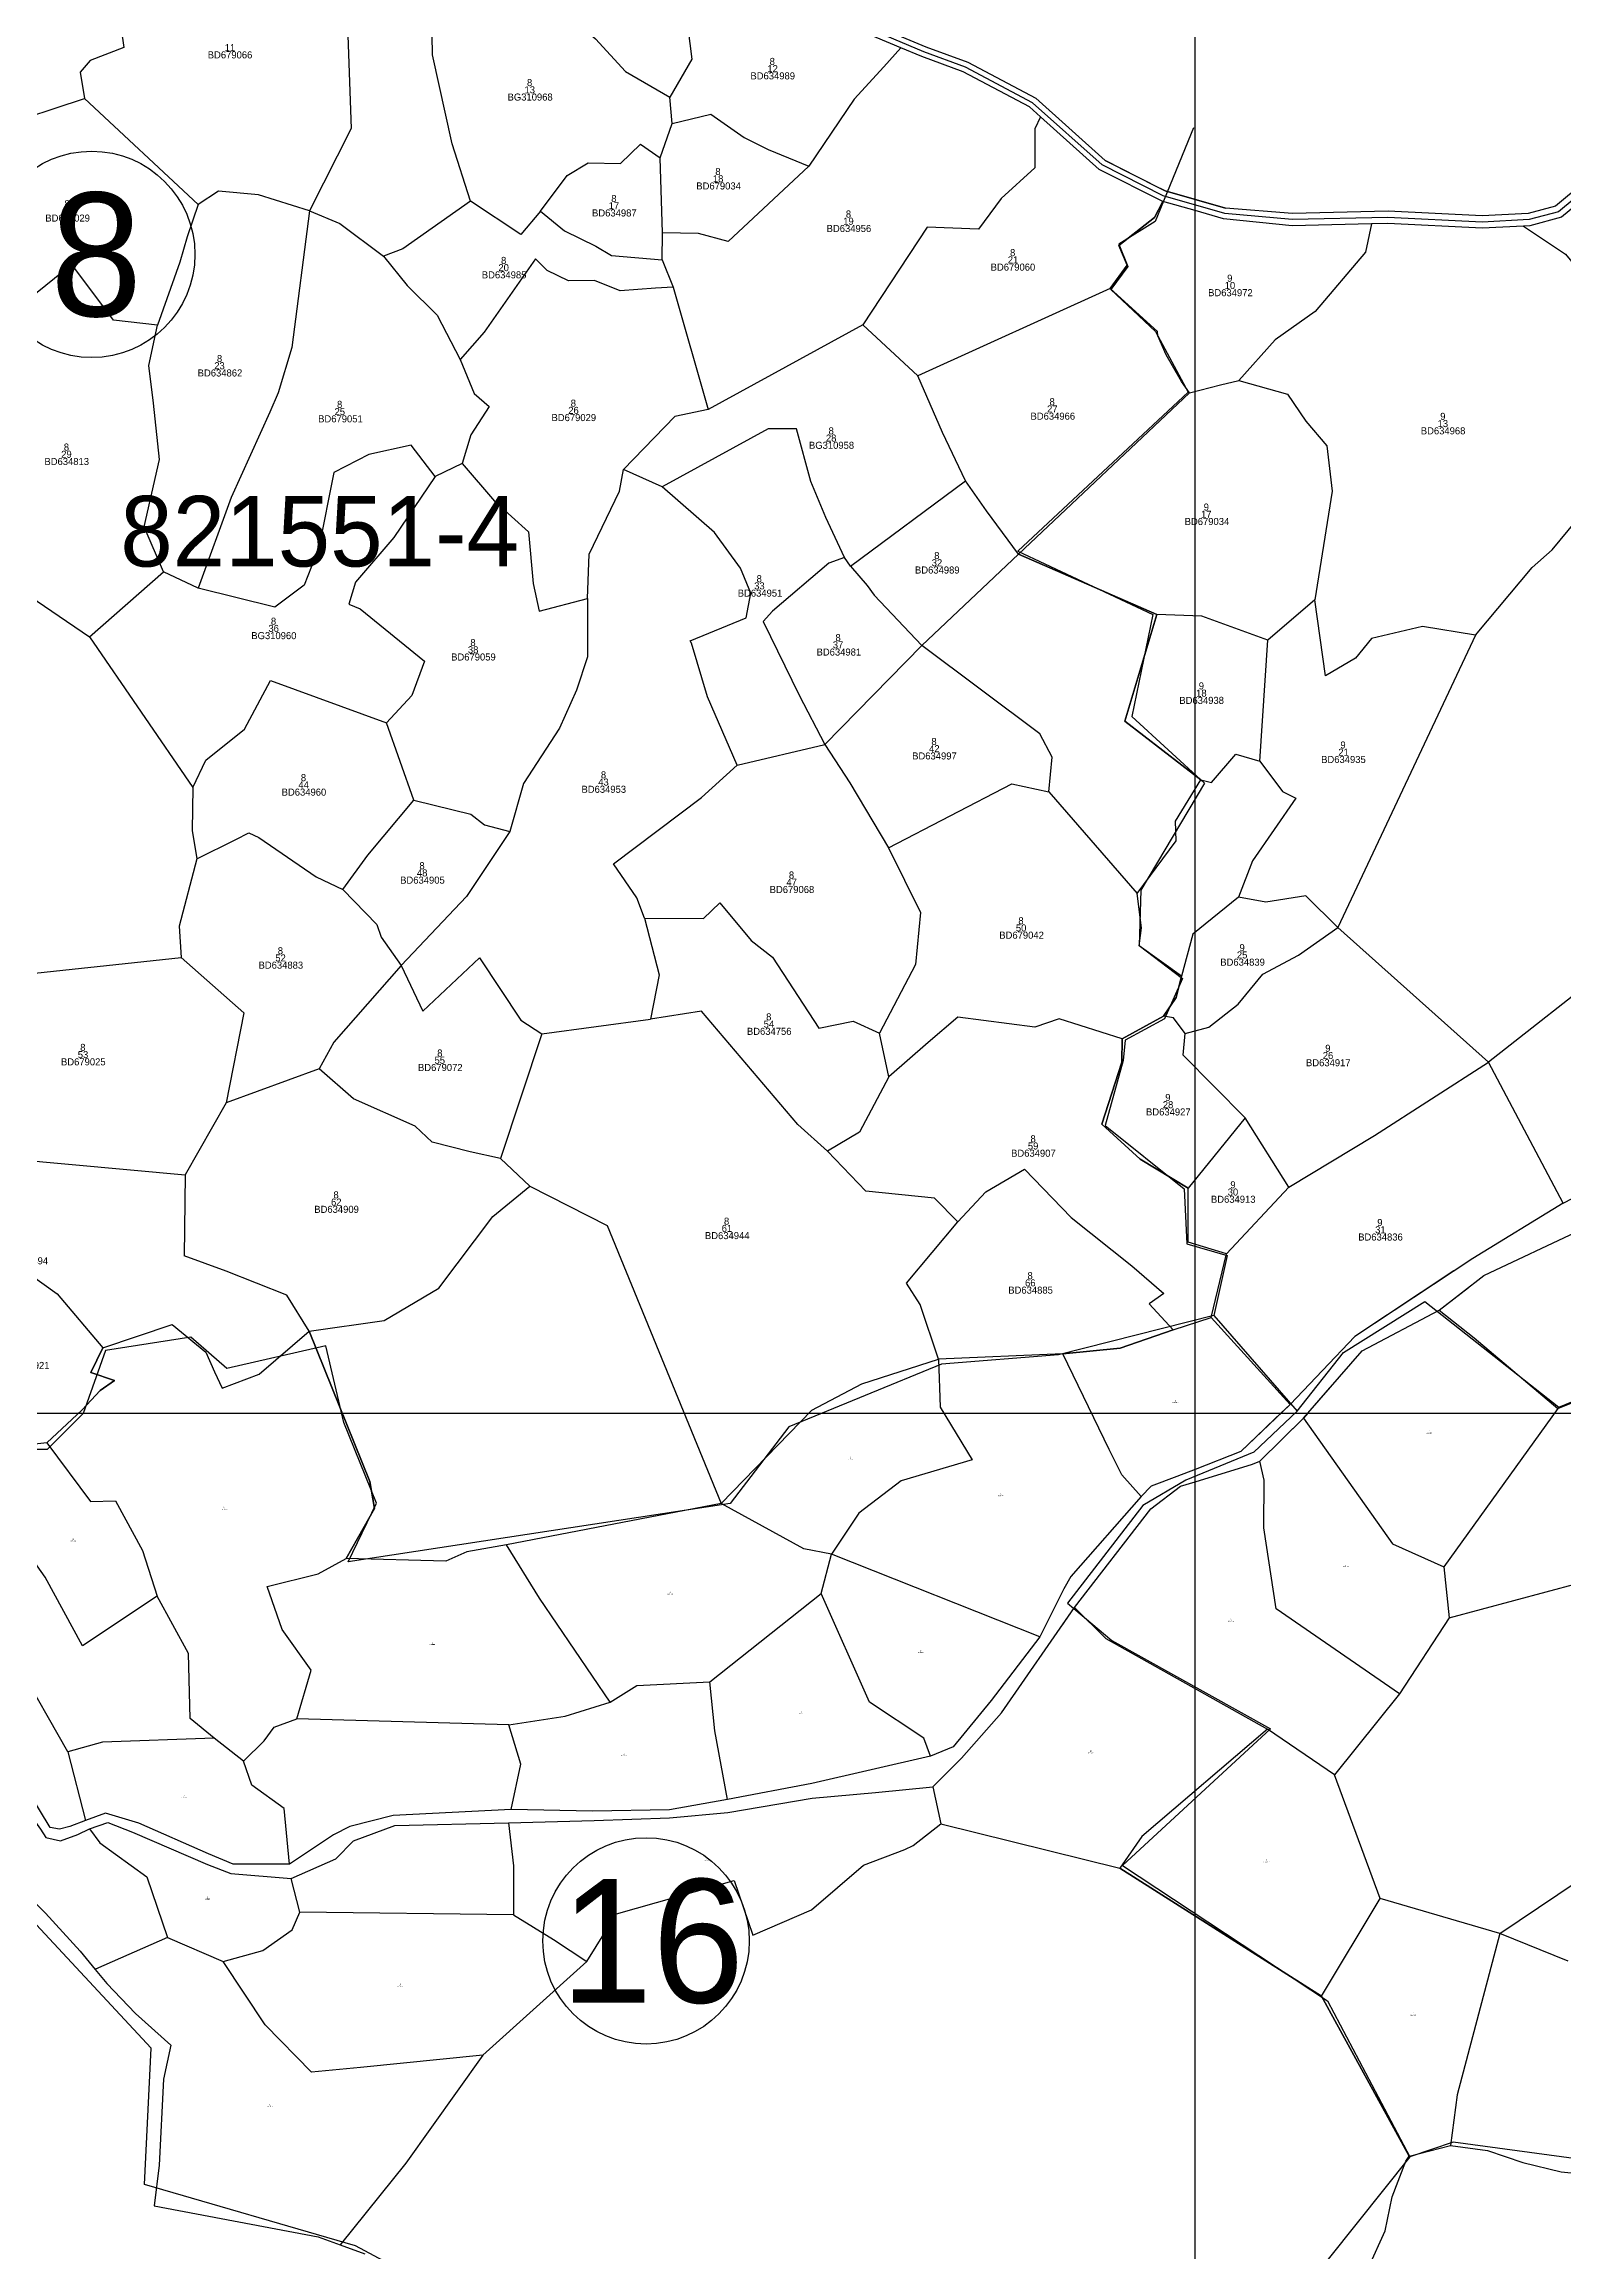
# Model space of a CAD drawing. Extents: x 547915 to 556085, y 1814738 to 1822008.
# Drawn here: x 551347 to 552209, y 1818525 to 1819776 of the extents above; entities that cross this region are included whole.
import ezdxf

# ---------------------------------------------------------------- set-up
doc = ezdxf.new("R2010")
doc.units = 0
for name, color, linetype in [('Level 10', 7, 'Continuous'), ('Level 20', 7, 'Continuous'), ('Level 23', 7, 'Continuous'), ('Level 34', 7, 'Continuous'), ('Level 46', 7, 'Continuous'), ('Level 54', 7, 'Continuous'), ('Level 55', 7, 'Continuous')]:
    doc.layers.add(name, color=color, linetype=linetype)

msp = doc.modelspace()

# ---------------------------------------------------------------- linework, layer by layer
at = {"layer": 'Level 10'}
for p, q in [((551280, 1819715.6), (551370.4, 1819745.2)), ((551434.8, 1819685.1), (551370.4, 1819745.2)), ((551703.5, 1819731.2), (551702.2, 1819746)), ((551696.8, 1819711.6), (551703.5, 1819731.2)), ((551698, 1819669.1), (551696.8, 1819711.6)), ((551697.8, 1819653.8), (551698, 1819669.1)), ((551697.8, 1819653.8), (551704.1, 1819638.4)), ((551704.1, 1819638.4), (551724, 1819569)), ((551951.8, 1819637.6), (551842.9, 1819588.1)), ((551811.7, 1819617), (551724, 1819569)), ((551811.7, 1819617), (551842.9, 1819588.1)), ((551584.5, 1819538.4), (551569.2, 1819531)), ((551697.8, 1819525.1), (551676, 1819535)), ((551804.6, 1819480.2), (551869.9, 1819528.6)), ((551845, 1819435.2), (551899.9, 1819487)), ((551373.1, 1819440.2), (551415.2, 1819477)), ((551434.7, 1819467.8), (551415.2, 1819477)), ((551804.6, 1819480.2), (551801.3, 1819485.1)), ((551330.5, 1819469.3), (551373.1, 1819440.2)), ((552068, 1819461), (552041.3, 1819438.3)), ((551373.1, 1819440.2), (551431.8, 1819354.8)), ((552036.7, 1819369.6), (552041.3, 1819438.3)), ((552159, 1819441), (552081, 1819275.3)), ((551845, 1819435.2), (551790, 1819379)), ((551557.1, 1819347.5), (551541.5, 1819391.3)), ((551740.4, 1819367.3), (551790, 1819379)), ((552381.9, 1819368), (552166.3, 1819199)), ((551917.1, 1819352.3), (551967.2, 1819294.6)), ((552166.3, 1819199), (552081, 1819275.3)), ((551227.2, 1819237.2), (551425.2, 1819258.4)), ((551629.6, 1819215), (551606.1, 1819144.5)), ((551629.6, 1819215), (551691.2, 1819223.4)), ((551826.4, 1819190.7), (551821.1, 1819215.4)), ((552208.8, 1819119.1), (552166.3, 1819199)), ((551503.4, 1819195.3), (551450.7, 1819175.9)), ((551450.7, 1819175.9), (551427.4, 1819135.1)), ((552028.4, 1819167.4), (551996, 1819127.5)), ((552053.1, 1819128.1), (552028.4, 1819167.4)), ((551330.2, 1819144), (551427.4, 1819135.1)), ((551606.1, 1819144.5), (551622.9, 1819128.8)), ((551427.4, 1819135.1), (551426.9, 1819089.2)), ((552017.8, 1819090.3), (552053.1, 1819128.1)), ((552205.6, 1819002.6), (552316.1, 1819047.6)), ((551925.1, 1819033.7), (551854.5, 1819030.7)), ((552205.6, 1819002.6), (552141, 1818913)), ((551348.9, 1818983.2), (551321.7, 1818980.3)), ((551731.3, 1818948.8), (551609.5, 1818925.4)), ((552144, 1818884.1), (552395.9, 1818951.2)), ((551788, 1818897.9), (551793.9, 1818920.1)), ((551912, 1818873.2), (551793.9, 1818920.1)), ((552141, 1818913), (552144, 1818884.1)), ((551724.8, 1818847.7), (551788, 1818897.9)), ((552144, 1818884.1), (552115.9, 1818840.9)), ((551360.9, 1818808.1), (551332.8, 1818857.5)), ((552115.9, 1818840.9), (552079, 1818795)), ((551611, 1818823.3), (551490.7, 1818826.8)), ((551460.4, 1818802.7), (551443.9, 1818815.8)), ((552079, 1818795), (552041, 1818821)), ((551360.9, 1818808.1), (551370.9, 1818769.1)), ((551851.3, 1818788.3), (551855.9, 1818767.2)), ((552104.9, 1818725), (552079, 1818795)), ((551855.9, 1818767.2), (551957.4, 1818742.2)), ((551492.4, 1818717.2), (551487.5, 1818736.3)), ((552071.7, 1818669.5), (552104.9, 1818725)), ((552172.8, 1818705.1), (552104.9, 1818725)), ((551613.5, 1818715.7), (551492.4, 1818717.2)), ((551417.4, 1818702.9), (551448.9, 1818689.3)), ((552211.6, 1818689.4), (552172.8, 1818705.1)), ((551655.1, 1818689.3), (551596.2, 1818636.2)), ((552071.7, 1818669.5), (552121.4, 1818578.8)), ((552121.4, 1818578.8), (552144.9, 1818584.9))]:
    msp.add_line(p, q, dxfattribs=at)
for points in [[(551428.3, 1819867.4), (551409.1, 1819864.6), (551391.3, 1819854.4), (551399.5, 1819814.2), (551385.1, 1819805.4), (551389.7, 1819793.7), (551392.7, 1819774.2), (551373.6, 1819766.8), (551367.9, 1819760.2), (551370.4, 1819745.2)], [(551517.6, 1819839.2), (551521.6, 1819728.2), (551497.8, 1819681.6)], [(551732.6, 1819814.8), (551710.3, 1819801.7), (551714.6, 1819767.5), (551702.2, 1819746)], [(551589.1, 1819687), (551578.7, 1819719.6), (551567.6, 1819770), (551567, 1819803.4)], [(551637.4, 1819798.7), (551660.1, 1819779.1), (551677, 1819760.5), (551702.2, 1819746)], [(551833.2, 1819774), (551823.5, 1819763.3), (551806.7, 1819744.9), (551781.1, 1819706.9)], [(551703.5, 1819731.2), (551725.5, 1819736.4), (551744.4, 1819723.2), (551758, 1819716.4), (551781.1, 1819706.9)], [(551912.4, 1819734.9), (551909.2, 1819728), (551909.2, 1819706), (551890.1, 1819688.6), (551877.2, 1819671.3), (551848.1, 1819672.4), (551811.7, 1819617)], [(551628.9, 1819681.4), (551643.9, 1819701.6), (551655.9, 1819708.9), (551674.3, 1819708.4), (551685.6, 1819719.4), (551696.8, 1819711.6)], [(551781.1, 1819706.9), (551735.3, 1819664.2), (551718.4, 1819668.7), (551698, 1819669.1)], [(551497.8, 1819681.6), (551469, 1819690.7), (551446.2, 1819692.7), (551434.8, 1819685.1)], [(551589.1, 1819687), (551550.8, 1819660.1), (551539.8, 1819655.9)], [(551628.9, 1819681.4), (551617.8, 1819668.2), (551589.1, 1819687)], [(551434.8, 1819685.1), (551428.5, 1819666.8), (551424.3, 1819652.5), (551411.8, 1819616.8)], [(551497.8, 1819681.6), (551487.8, 1819604.1), (551480.1, 1819578.4), (551475.4, 1819567.4), (551453.4, 1819519.1), (551434.7, 1819467.8)], [(551497.8, 1819681.6), (551515.1, 1819674.4), (551539.8, 1819655.9)], [(551628.9, 1819681.4), (551642.4, 1819670.3), (551660.2, 1819661.6), (551669.1, 1819656.3), (551697.8, 1819653.8)], [(551981.8, 1819686.9), (551977, 1819677.8), (551956.8, 1819662), (551961.5, 1819650.8), (551951.8, 1819637.6)], [(551996.9, 1819578.5), (551992.3, 1819584.8), (551983.7, 1819599.9), (551978.8, 1819610.8), (551978.7, 1819613.2), (551951.8, 1819637.6), (551961.5, 1819650.8), (551956.8, 1819662), (551977, 1819677.8), (551981.8, 1819686.9)], [(552100, 1819674.2), (552096.7, 1819658.2), (552068.1, 1819624.5), (552045.4, 1819608.5), (552024.8, 1819585.4)], [(552186.2, 1819672.9), (552210, 1819657), (552223.3, 1819640.9), (552235, 1819622)], [(551411.8, 1819616.8), (551386.7, 1819619.7), (551363.1, 1819651.2), (551323.8, 1819619.5)], [(551539.8, 1819655.9), (551553.2, 1819639.3), (551570.2, 1819622.5), (551583.4, 1819597.4)], [(551704.1, 1819638.4), (551694, 1819637.8), (551674, 1819636.3), (551659.4, 1819642.2), (551644.8, 1819641.9), (551632.6, 1819647.7), (551626.1, 1819654.3), (551596.9, 1819612.8), (551583.4, 1819597.4)], [(551899.9, 1819487), (551996.9, 1819578.5), (551992.3, 1819584.8), (551983.7, 1819599.9), (551978.8, 1819610.8), (551978.7, 1819613.2), (551951.8, 1819637.6)], [(551415.2, 1819477), (551404.1, 1819502.5), (551412.8, 1819540.6), (551409.4, 1819572.6), (551406.8, 1819594), (551411.8, 1819616.8)], [(551583.4, 1819597.4), (551591.3, 1819578), (551599.8, 1819570.7), (551589.3, 1819554.6), (551584.5, 1819538.4)], [(551869.9, 1819528.6), (551856.8, 1819555.9), (551842.9, 1819588.1)], [(551996.9, 1819578.5), (551899.9, 1819487), (551978.3, 1819452.8)], [(551996.9, 1819578.5), (552014.4, 1819583), (552024.8, 1819585.4)], [(552024.8, 1819585.4), (552052.4, 1819577.7), (552062.8, 1819562.3), (552074.8, 1819548.4), (552077.8, 1819522.6), (552068, 1819461)], [(551724, 1819569), (551705, 1819565), (551676, 1819535)], [(551801.3, 1819485.1), (551790.6, 1819507.7), (551782.2, 1819528.1), (551774, 1819558), (551758, 1819558), (551697.8, 1819525.1)], [(551569.2, 1819531), (551555.6, 1819548.7), (551531.5, 1819543.5), (551511.6, 1819533.3), (551503.2, 1819490.5), (551494.9, 1819469.4), (551478.3, 1819457), (551434.7, 1819467.8)], [(551584.5, 1819538.4), (551602.7, 1819517.1), (551622.1, 1819499.6), (551624.7, 1819470.4), (551628.1, 1819454.7), (551655.6, 1819461.9)], [(551569.2, 1819531), (551545.8, 1819496.4), (551524, 1819471.1), (551520.1, 1819458.7), (551526.6, 1819456), (551563.1, 1819426.3), (551556, 1819406.8), (551541.5, 1819391.3)], [(551655.6, 1819461.9), (551656.4, 1819486.9), (551673.6, 1819522.7), (551676, 1819535)], [(551740.4, 1819367.3), (551723.5, 1819406.1), (551714.5, 1819436.5), (551713.7, 1819437.8), (551745.4, 1819450.9), (551748.2, 1819464.8), (551742.3, 1819479.1), (551727.5, 1819499.3), (551697.8, 1819525.1)], [(551899.9, 1819487), (551881.7, 1819511.5), (551869.9, 1819528.6)], [(552159, 1819441), (552191.1, 1819479.5), (552202.4, 1819489.4), (552225.2, 1819516.8)], [(551967.2, 1819294.6), (551989.2, 1819324.5), (551988.9, 1819335.6), (552003.3, 1819359), (551960.2, 1819392.3), (551978.3, 1819452.8), (551899.9, 1819487)], [(551801.3, 1819485.1), (551792.3, 1819481.8), (551760.4, 1819454.7), (551755.2, 1819448.8), (551775.6, 1819407.1), (551790, 1819379)], [(551804.6, 1819480.2), (551814, 1819469.2), (551818.1, 1819463.8), (551845, 1819435.2)], [(551655.6, 1819461.9), (551655.5, 1819428.7), (551649.2, 1819409.8), (551639.7, 1819388.4), (551619.2, 1819357), (551611.5, 1819329.8)], [(551978.3, 1819452.8), (551960.2, 1819392.3), (552003.3, 1819359)], [(552041.3, 1819438.3), (552003.8, 1819451.8), (551978.3, 1819452.8)], [(552159, 1819441), (552129, 1819446), (552100, 1819439.2), (552091, 1819428), (552074, 1819418), (552068, 1819461)], [(551917.1, 1819352.3), (551919, 1819372), (551911.9, 1819385.2), (551845, 1819435.2)], [(551431.8, 1819354.8), (551439.1, 1819370.3), (551461.1, 1819387.8), (551475.8, 1819415.4), (551541.5, 1819391.3)], [(551790, 1819379), (551804.3, 1819357.4), (551826.2, 1819320.5)], [(551687.9, 1819280.6), (551683.5, 1819292.2), (551670.3, 1819311.4), (551720.1, 1819349), (551740.4, 1819367.3)], [(552003.3, 1819359), (552009.4, 1819357.5), (552023.2, 1819373.6), (552036.7, 1819369.6)], [(552036.7, 1819369.6), (552049.5, 1819352.5), (552057.2, 1819348.7), (552032.6, 1819313.1), (552024.6, 1819292.5)], [(551431.8, 1819354.8), (551431.4, 1819330.3), (551434, 1819314.3)], [(551826.2, 1819320.5), (551896.2, 1819356.7), (551917.1, 1819352.3)], [(551992.3, 1819247.7), (551968.4, 1819265), (551969.6, 1819275.2), (551967.2, 1819294.6), (551989.2, 1819324.5), (551988.9, 1819335.6), (552003.3, 1819359)], [(551516.7, 1819296.9), (551530.9, 1819316.3), (551557.1, 1819347.5)], [(551557.1, 1819347.5), (551579.4, 1819342.1), (551589.3, 1819339.6), (551597.1, 1819333.6), (551611.5, 1819329.8)], [(551434, 1819314.3), (551456.2, 1819325.2), (551463.5, 1819329.1), (551469.2, 1819326.4), (551501.6, 1819304.1), (551516.7, 1819296.9)], [(551611.5, 1819329.8), (551586.9, 1819292.9), (551549.9, 1819253.9)], [(551434, 1819314.3), (551424, 1819276.2), (551425.2, 1819258.4)], [(551826.2, 1819320.5), (551844.4, 1819283.9), (551841.5, 1819254.4), (551821.1, 1819215.4)], [(551516.7, 1819296.9), (551536, 1819277.1), (551538.6, 1819269.8), (551549.9, 1819253.9)], [(551687.9, 1819280.6), (551721.3, 1819280.4), (551730.6, 1819289.3), (551748.4, 1819267.9), (551760.5, 1819258.6), (551786.7, 1819218.2), (551806.1, 1819222.2), (551821.1, 1819215.4)], [(551958.6, 1819212.3), (551982.1, 1819225), (551989.2, 1819235.6), (551992.3, 1819247.7), (551968.4, 1819265), (551969.6, 1819275.2), (551967.2, 1819294.6)], [(552024.6, 1819292.5), (551998.8, 1819271.6), (551992.3, 1819247.7)], [(552081, 1819275.3), (552062.9, 1819293.3), (552040.1, 1819289.7), (552024.6, 1819292.5)], [(551687.9, 1819280.6), (551696.2, 1819248.6), (551691.2, 1819223.4)], [(551994.4, 1819215.3), (552007.8, 1819218.8), (552024.5, 1819231.8), (552038.4, 1819248.9), (552058.6, 1819259.6), (552081, 1819275.3)], [(551425.2, 1819258.4), (551460.7, 1819227), (551450.7, 1819175.9)], [(551549.9, 1819253.9), (551511.7, 1819210.4), (551503.4, 1819195.3)], [(551549.9, 1819253.9), (551562.2, 1819228), (551594.2, 1819258.1), (551617.8, 1819222.9), (551629.6, 1819215)], [(551992.3, 1819247.7), (551989.2, 1819235.6), (551982.1, 1819225)], [(551791.5, 1819148.5), (551774.7, 1819163.7), (551720.2, 1819228), (551691.2, 1819223.4)], [(551958.6, 1819212.3), (551922.9, 1819223.6), (551909.2, 1819218.9), (551865.4, 1819224.6), (551848.7, 1819210.2), (551826.4, 1819190.7)], [(551982.1, 1819225), (551958.6, 1819212.3), (551958.5, 1819199), (551947.2, 1819163.8), (551968.9, 1819144.1), (551996, 1819127.5)], [(551994.4, 1819215.3), (551987.8, 1819224.1), (551982.1, 1819225)], [(551987.6, 1819047.2), (552009.1, 1819054.3), (552017.8, 1819090.3), (551996.1, 1819097), (551996, 1819127.5), (551968.9, 1819144.1), (551947.2, 1819163.8), (551958.5, 1819199), (551958.6, 1819212.3)], [(552028.4, 1819167.4), (551993.2, 1819203), (551994.4, 1819215.3)], [(552053.1, 1819128.1), (552101.8, 1819157.4), (552166.3, 1819199)], [(551606.1, 1819144.5), (551589, 1819148.2), (551567.5, 1819153.7), (551557.8, 1819162.8), (551522.9, 1819178.3), (551503.4, 1819195.3)], [(551826.4, 1819190.7), (551809.7, 1819159.4), (551791.5, 1819148.5)], [(551865.4, 1819108.6), (551852.2, 1819122), (551813.3, 1819125.9), (551791.5, 1819148.5)], [(551865.4, 1819108.6), (551881.4, 1819125.5), (551903.2, 1819138.3), (551929.8, 1819111), (551964.2, 1819083.6), (551982.3, 1819067.8), (551974, 1819062), (551987.6, 1819047.2)], [(551497.7, 1819046.6), (551540.2, 1819052.6), (551571.2, 1819070.9), (551601.8, 1819111.6), (551622.9, 1819128.8)], [(551622.9, 1819128.8), (551666.7, 1819106.5), (551731.3, 1818948.8)], [(552017.8, 1819090.3), (551996.1, 1819097), (551996, 1819127.5)], [(551854.5, 1819030.7), (551844.1, 1819061.6), (551836.3, 1819073.8), (551865.4, 1819108.6)], [(551299.5, 1819017.1), (551305.7, 1819036.4), (551306, 1819053.1), (551309.9, 1819070.7), (551309.2, 1819090.4), (551336.1, 1819081.1), (551354.8, 1819067.6), (551380.8, 1819037)], [(551497.7, 1819046.6), (551485.1, 1819067), (551450.6, 1819080.6), (551426.9, 1819089.2)], [(552054, 1819005), (552009.1, 1819054.3), (552017.8, 1819090.3)], [(551348.9, 1818983.2), (551368.9, 1819001.9), (551379.2, 1819012.9), (551387.3, 1819018.6), (551373.9, 1819023.1), (551380.8, 1819037), (551420, 1819050.3), (551439.2, 1819034.7), (551444.1, 1819023.5), (551448.4, 1819014.2), (551469.4, 1819022.2), (551497.7, 1819046.6), (551532.1, 1818961.4), (551534.7, 1818946.1), (551518.7, 1818917.7)], [(551380.8, 1819037), (551420, 1819050.3), (551439.2, 1819034.7), (551444.1, 1819023.5), (551448.4, 1819014.2), (551469.4, 1819022.2), (551497.7, 1819046.6)], [(551925.1, 1819033.7), (551957.5, 1819036.9), (551987.6, 1819047.2), (552009.1, 1819054.3), (552054, 1819005)], [(552138.5, 1819058.5), (552158.3, 1819042.8), (552205.6, 1819002.6)], [(552138.5, 1819058.5), (552158.3, 1819042.8), (552205.6, 1819002.6)], [(551380.8, 1819037), (551373.9, 1819023.1), (551387.3, 1819018.6), (551379.2, 1819012.9), (551368.9, 1819001.9), (551348.9, 1818983.2), (551321.7, 1818980.3), (551306.1, 1819003.3), (551299.5, 1819017.1)], [(551731.3, 1818948.8), (551609.5, 1818925.4), (551587.1, 1818921.5), (551575.1, 1818916.2), (551518.7, 1818917.7), (551534.7, 1818946.1), (551532.1, 1818961.4), (551497.7, 1819046.6)], [(551987.6, 1819047.2), (551957.5, 1819036.9), (551925.1, 1819033.7), (551854.5, 1819030.7)], [(552395.9, 1818951.2), (552360.9, 1819006.2), (552316.1, 1819047.6), (552205.6, 1819002.6)], [(551731.3, 1818948.8), (551782.7, 1819001.8), (551811, 1819016.6), (551854.5, 1819030.7)], [(551731.3, 1818948.8), (551782.7, 1819001.8), (551811, 1819016.6), (551854.5, 1819030.7)], [(551854.5, 1819030.7), (551855.5, 1819003.5), (551873.6, 1818973.6), (551833.3, 1818961.6), (551809.3, 1818943.4), (551793.9, 1818920.1)], [(551969.5, 1818952.8), (551958.4, 1818965.1), (551951.3, 1818979.5), (551925.1, 1819033.7)], [(552061.4, 1818997.2), (552112, 1818926), (552141, 1818913)], [(551411.5, 1818896.4), (551369.2, 1818868.2), (551348.1, 1818907.1), (551320.1, 1818946.4), (551321.7, 1818980.3)], [(551348.9, 1818983.2), (551373.7, 1818949.9), (551387.8, 1818950.3), (551403.2, 1818922.2), (551411.5, 1818896.4)], [(552115.9, 1818840.9), (552046, 1818889.1), (552039, 1818935.1), (552039.1, 1818962.1), (552036.7, 1818972.8)], [(551793.9, 1818920.1), (551778.1, 1818923.2), (551731.3, 1818948.8)], [(551609.5, 1818925.4), (551587.1, 1818921.5), (551575.1, 1818916.2), (551518.7, 1818917.7)], [(551668.4, 1818836.2), (551628.3, 1818895.2), (551609.5, 1818925.4)], [(551490.7, 1818826.8), (551498.9, 1818854.3), (551482.3, 1818877.5), (551473.9, 1818901.7), (551502.8, 1818908.9), (551518.7, 1818917.7)], [(551443.9, 1818815.8), (551430.3, 1818826.9), (551429.2, 1818863.9), (551411.5, 1818896.4)], [(551850, 1818805.6), (551846.3, 1818815.8), (551815.4, 1818836.3), (551788, 1818897.9)], [(551931.6, 1818889.9), (551949.4, 1818872.3), (552041, 1818821), (551969.9, 1818760.1), (551957.4, 1818742.2)], [(551931.6, 1818889.9), (551949.4, 1818872.3), (552041, 1818821)], [(552172.8, 1818705.1), (552305, 1818793.9), (552448.7, 1818887.8)], [(551611, 1818823.3), (551642.8, 1818828.2), (551668.4, 1818836.2)], [(551668.4, 1818836.2), (551683.5, 1818845.7), (551724.8, 1818847.7)], [(551734.9, 1818781.1), (551727.7, 1818819.9), (551724.8, 1818847.7)], [(551460.4, 1818802.7), (551472.2, 1818814.4), (551477.8, 1818822), (551490.7, 1818826.8)], [(551443.9, 1818815.8), (551380.5, 1818813.5), (551360.9, 1818808.1)], [(551612.2, 1818775.3), (551617.7, 1818801), (551611, 1818823.3)], [(552041, 1818821), (551969.9, 1818760.1), (551957.4, 1818742.2), (552071.7, 1818669.5)], [(551486.6, 1818744.4), (551483.5, 1818776), (551465.2, 1818789.2), (551460.4, 1818802.7)], [(551303.2, 1818763.1), (551320.1, 1818744.7), (551348.2, 1818716.6), (551367.9, 1818695), (551376.3, 1818684.7)], [(551373.1, 1818764.4), (551379.1, 1818756.4), (551405.6, 1818737.2), (551417.4, 1818702.9)], [(551610.8, 1818767.9), (551613.6, 1818743.4), (551613.5, 1818715.7)], [(551655.1, 1818689.3), (551671.9, 1818716.3), (551738.6, 1818735.2), (551749.2, 1818704.1), (551782.6, 1818718.5), (551812, 1818743.8), (551835.4, 1818752.8), (551840.1, 1818755), (551855.9, 1818767.2)], [(552121.4, 1818578.8), (552071.7, 1818669.5), (551957.4, 1818742.2)], [(551448.9, 1818689.3), (551471.5, 1818695.4), (551488, 1818707.2), (551492.4, 1818717.2)], [(551613.5, 1818715.7), (551636.2, 1818701.6), (551655.1, 1818689.3)], [(551417.4, 1818702.9), (551376.6, 1818684.8), (551376.3, 1818684.7)], [(552172.8, 1818705.1), (552148.6, 1818613.6), (552144.9, 1818584.9)], [(551596.2, 1818636.2), (551526.8, 1818629.1), (551499, 1818626.5), (551472.7, 1818653.4), (551448.9, 1818689.3)], [(551376.3, 1818684.7), (551383, 1818676.7), (551399.3, 1818659.8), (551419.2, 1818641.8), (551415.1, 1818622.5), (551412.6, 1818573.8), (551409.8, 1818550.8), (551502.8, 1818533.2), (551515.3, 1818528.7)], [(551596.2, 1818636.2), (551552.6, 1818574.9), (551515.3, 1818528.7)], [(552098.6, 1818516.1), (552107.7, 1818536.5), (552111.7, 1818555.9), (552119.6, 1818576), (552121.4, 1818578.8)], [(552144.9, 1818584.9), (552165.9, 1818582), (552185.8, 1818575.2), (552207.6, 1818570), (552231.7, 1818567.6), (552254.1, 1818564.9), (552280, 1818560.7), (552301.5, 1818554.7), (552322.4, 1818552.5), (552350.3, 1818552.1), (552378.8, 1818551.9), (552403.5, 1818550.3), (552433.3, 1818545.1), (552463.9, 1818541.9), (552492.9, 1818544.9), (552520.7, 1818554.9), (552539.4, 1818569.3)], [(551515.3, 1818528.7), (551529.3, 1818523.6)]]:
    msp.add_lwpolyline(points, dxfattribs=at)
at = {"layer": 'Level 23'}
for p, q in [((551981.8, 1819686.9), (551945.6, 1819705.1)), ((552000, 1819681.7), (551981.8, 1819686.9)), ((552000, 1819681.7), (551981.8, 1819686.9)), ((552016.2, 1819677.1), (552000, 1819681.7)), ((552016.2, 1819677.1), (552000, 1819681.7)), ((552138.5, 1819058.5), (552155.1, 1819071.3)), ((552068.7, 1819020.5), (552054, 1819005)), ((552061.4, 1818997.2), (552076.5, 1819014.5)), ((552048.7, 1819000), (552040.9, 1818992.6)), ((552054, 1819005), (552048.7, 1819000)), ((552054, 1819005), (552048.7, 1819000)), ((552063.9, 1819000), (552061.4, 1818997.2)), ((552061.4, 1818997.2), (552063.9, 1819000)), ((552036.7, 1818972.8), (552061.4, 1818997.2)), ((552049.7, 1818985.7), (552061.4, 1818997.2)), ((551924.1, 1818879), (551931.6, 1818889.9)), ((551370.9, 1818769.1), (551362, 1818765.7)), ((551366.6, 1818761.2), (551373.1, 1818764.4))]:
    msp.add_line(p, q, dxfattribs=at)
for points in [[(551543.8, 1820002.9), (551547.7, 1819999), (551598.1, 1819947.8), (551598.6, 1819947.1), (551636.4, 1819875.1), (551653, 1819857), (551668.4, 1819845.6), (551700.5, 1819835.8), (551764.1, 1819807.3), (551813.3, 1819788.8), (551847.3, 1819774.6), (551871.1, 1819765.9), (551909.7, 1819745.4), (551949, 1819710.1), (551983.1, 1819692.9), (552017.3, 1819683.1)], [(552745.5, 1819747.9), (552672.8, 1819747.8), (552591.2, 1819768.9), (552548.4, 1819787.2), (552511, 1819815.8), (552473.2, 1819826.3), (552429.7, 1819819.4), (552363.7, 1819793.2), (552299.4, 1819775.5), (552275.1, 1819762.3), (552250.9, 1819739.5), (552220.1, 1819697.2), (552204.4, 1819684.3), (552188.8, 1819680.1), (552162.8, 1819678.7), (552109.4, 1819681.4), (552055.2, 1819680.1), (552017.3, 1819683.1)], [(551833.2, 1819774), (551811.1, 1819783.2), (551761.8, 1819801.7), (551732.6, 1819814.8)], [(551912.4, 1819734.9), (551906.2, 1819740.5), (551868.6, 1819760.4), (551845.1, 1819769), (551833.2, 1819774)], [(551981.8, 1819686.9), (551945.6, 1819705.1), (551912.4, 1819734.9)], [(552017.3, 1819683.1), (551983.1, 1819692.9), (551977.2, 1819695.8), (551949, 1819710.1)], [(552227, 1819694.8), (552225.2, 1819692.3), (552207.7, 1819678), (552189.9, 1819673.1), (552186.2, 1819672.9)], [(552100, 1819674.2), (552055, 1819673.1), (552016.2, 1819677.1)], [(552186.2, 1819672.9), (552162.8, 1819671.7), (552109.3, 1819674.4), (552100, 1819674.2)], [(552208.8, 1819119.1), (552230.6, 1819130.5), (552272.7, 1819155.1), (552293.4, 1819176.9), (552308.1, 1819192.1), (552313.2, 1819187.3), (552300.6, 1819173.9), (552278.6, 1819147.2), (552219.2, 1819104.1)], [(552208.8, 1819119.1), (552157.5, 1819087.8), (552090.5, 1819043.6), (552054, 1819005)], [(552138.5, 1819058.5), (552163.8, 1819078), (552219.2, 1819104.1)], [(552146.8, 1819080.7), (552090.5, 1819043.6), (552054, 1819005)], [(552063.9, 1819000), (552094.8, 1819035.4), (552138.5, 1819058.5)], [(552063.9, 1819000), (552094.8, 1819035.4), (552138.5, 1819058.5)], [(552054, 1819005), (552026, 1818978.4), (552000, 1818968.2)], [(552048.7, 1819000), (552026, 1818978.4), (552000, 1818968.2)], [(552000, 1818961.2), (552032.5, 1818971.1), (552036.7, 1818972.8), (552061.4, 1818997.2)], [(551931.6, 1818889.9), (551975, 1818945.9), (551991.7, 1818958.7), (552000, 1818961.2)], [(551931.6, 1818889.9), (551975, 1818945.9), (551991.7, 1818958.7), (552000, 1818961.2)], [(552000, 1818968.2), (551989.6, 1818964.1), (551975.2, 1818958.7), (551969.5, 1818952.8)], [(552000, 1818968.2), (551989.6, 1818964.1), (551975.2, 1818958.7), (551969.5, 1818952.8)], [(552000, 1818961.2), (552032.5, 1818971.1), (552036.7, 1818972.8)], [(551969.5, 1818952.8), (551929.6, 1818907.4), (551925.6, 1818900.4), (551912, 1818873.2)], [(551969.5, 1818952.8), (551929.6, 1818907.4), (551925.6, 1818900.4), (551917.1, 1818883.4)], [(551851.3, 1818788.3), (551867.5, 1818804.5), (551890.3, 1818830.2), (551931.6, 1818889.9)], [(551912, 1818873.2), (551884.4, 1818837.2), (551862.9, 1818810.9), (551850, 1818805.6)], [(551283.6, 1818854.5), (551303, 1818831.7), (551341.3, 1818770), (551345.3, 1818764.2), (551348.3, 1818759.5), (551356.8, 1818757.7), (551366.6, 1818761.2)], [(551362, 1818765.7), (551356.1, 1818764.3), (551350.8, 1818765.2), (551308.3, 1818835.2), (551296.4, 1818850.7)], [(551850, 1818805.6), (551782.7, 1818790.1), (551734.9, 1818781.1)], [(551610.8, 1818767.9), (551659.3, 1818769.1), (551702, 1818770.6), (551735.1, 1818773.6), (551782.9, 1818781.8), (551818.9, 1818785), (551851.3, 1818788.3)], [(551612.2, 1818775.3), (551545.4, 1818771.9), (551520.8, 1818765.8), (551511.5, 1818761.1), (551486.6, 1818744.4)], [(551734.9, 1818781.1), (551702, 1818775.2), (551658.3, 1818774.5), (551612.2, 1818775.3)], [(551486.6, 1818744.4), (551454.6, 1818744.4), (551440.7, 1818750.2), (551401.2, 1818767.6), (551382.2, 1818773.3), (551370.9, 1818769.1)], [(551373.1, 1818764.4), (551383.6, 1818768), (551397.5, 1818762.5), (551440, 1818744.2), (551453.2, 1818739.1), (551487.5, 1818736.3)], [(551487.5, 1818736.3), (551512.8, 1818747.4), (551522.8, 1818757.7), (551546.2, 1818766.3), (551610.8, 1818767.9)]]:
    msp.add_lwpolyline(points, dxfattribs=at)
at = {"layer": 'Level 34'}
for points in [[(551999.2, 1819728.6), (551977.4, 1819675.6), (551956.8, 1819662.7), (551961.8, 1819650), (551952.2, 1819637.1), (551977.6, 1819613.2), (551996.1, 1819578.8), (551899.6, 1819488.6), (551976.1, 1819452.7), (551964.1, 1819395), (552005.3, 1819357.2), (551969.3, 1819296.5), (551968.4, 1819265.2), (551992.9, 1819246.4), (551982.7, 1819223.5), (551960.4, 1819211.5), (551959.2, 1819199.9), (551949, 1819163.2), (551993.9, 1819127.3), (551995.4, 1819096), (552018.2, 1819089.5), (552010.6, 1819055.4), (552057.9, 1819001.2), (552084.2, 1819034.5), (552130.3, 1819063.3), (552206.3, 1819003.4), (552313.5, 1819047.2)], [(552010.6, 1819055.4), (551922.5, 1819033.1), (551856.2, 1819027.9), (551769.6, 1818992.3), (551736.5, 1818948.9), (551519.9, 1818915.8), (551535.8, 1818949.1), (551517.4, 1818994.8), (551507.2, 1819038.2), (551451.1, 1819025.4), (551430.7, 1819043.2), (551382.3, 1819035.6), (551369.6, 1818999.9), (551349.2, 1818979.5), (551326.3, 1818979.5), (551293.2, 1819017.8), (551257.5, 1819038.2), (551221.8, 1819043.2), (551218.6, 1819077.4), (551165.8, 1819048.4), (551142.2, 1819060.3), (551078.7, 1818968.7), (551027.9, 1818977.2)], [(551907.1, 1818221.8), (551797.8, 1818381.4), (551523.9, 1818528.1), (551404.3, 1818562.8), (551408.2, 1818640), (551250, 1818809.9), (551161.3, 1818786.7), (551041.5, 1818946.9), (551027.9, 1818977.2), (551017.6, 1819002.7)], [(552057.9, 1819001.2), (552033.4, 1818977.9), (551994.8, 1818962), (551970.4, 1818947.8), (551927.7, 1818892.3), (551952.9, 1818871.1), (552042.8, 1818821.2), (551958.8, 1818743.7), (552075, 1818667), (552121.7, 1818578.4), (552015.8, 1818445.6), (551997.6, 1818306.1), (551905.2, 1818221.8)], [(552619.3, 1818909.5), (552593.6, 1818788.9), (552636.9, 1818678.2), (552636.9, 1818601.2), (552502.2, 1818538.6), (552146.3, 1818586.8), (552121.7, 1818578.4)]]:
    msp.add_lwpolyline(points, dxfattribs=at)
for centre in [(551374.4, 1819656.9), (551688.7, 1818700.9)]:
    msp.add_circle(centre, 58.5, dxfattribs=at)
at = {"layer": 'Level 46'}
msp.add_lwpolyline([(552222.7, 1819694.8), (552206, 1819681.1), (552189.4, 1819676.6), (552162.8, 1819675.2), (552109.3, 1819677.9), (552055.1, 1819676.6), (552016.8, 1819680.1), (551982, 1819690.1), (551947.3, 1819707.6), (551907.9, 1819742.9), (551869.9, 1819763.1), (551846.2, 1819771.8), (551812.2, 1819786), (551763, 1819804.5), (551699.4, 1819833), (551667, 1819842.9), (551650.9, 1819854.8), (551633.9, 1819873.4), (551596, 1819945.7)], dxfattribs=at)
at = {"layer": 'Level 54'}
for p, q in [((552000, 1815000), (552000, 1821000)), ((548000, 1819000), (556000, 1819000))]:
    msp.add_line(p, q, dxfattribs=at)

# ---------------------------------------------------------------- texts
at = {"layer": 'Level 20'}
for s, height, p in [('11', 4, (551449.8, 1819772.1)), ('BD679066', 4, (551440.2, 1819768)), ('12', 4, (551757.5, 1819760.2)), ('8', 4, (551758.8, 1819764.3)), ('13', 4, (551619.8, 1819748.2)), ('8', 4, (551621.2, 1819752.3)), ('BD634989', 4, (551747.9, 1819756.1)), ('BG310968', 4, (551610.2, 1819744.1)), ('18', 4, (551726.6, 1819697.8)), ('8', 4, (551728, 1819701.9)), ('8', 4, (551359, 1819683.7)), ('8', 4, (551669, 1819686.6)), ('BD679034', 4, (551717.2, 1819693.7)), ('BD679029', 4, (551348.1, 1819675.5)), ('16', 4, (551357.6, 1819679.6)), ('BD634987', 4, (551658.1, 1819678.4)), ('17', 4, (551667.5, 1819682.5)), ('19', 4, (551800.5, 1819673.7)), ('8', 4, (551802, 1819677.8)), ('BD634956', 4, (551791.1, 1819669.6)), ('20', 4, (551605, 1819647.4)), ('8', 4, (551606.5, 1819651.5)), ('BD679060', 4, (551884.1, 1819647.7)), ('21', 4, (551893.8, 1819651.8)), ('8', 4, (551895.1, 1819655.9)), ('BD634985', 4, (551595.6, 1819643.3)), ('BD634972', 4, (552007.4, 1819633.2)), ('10', 4, (552016.8, 1819637.3)), ('9', 4, (552018.2, 1819641.4)), ('8', 4, (551445.4, 1819595.9)), ('BD634862', 4, (551434.5, 1819587.7)), ('23', 4, (551443.9, 1819591.8)), ('8', 4, (551646, 1819570.6)), ('8', 4, (551917.5, 1819571.4)), ('BD679051', 4, (551502.8, 1819561.7)), ('25', 4, (551512.1, 1819565.8)), ('8', 4, (551513.5, 1819569.9)), ('BD679029', 4, (551635.1, 1819562.4)), ('26', 4, (551644.6, 1819566.5)), ('BD634966', 4, (551906.7, 1819563.2)), ('27', 4, (551916.1, 1819567.3)), ('13', 4, (552137.5, 1819559)), ('9', 4, (552139, 1819563.1)), ('8', 4, (551358.6, 1819545.7)), ('BG310958', 4, (551781.1, 1819546.7)), ('28', 4, (551790.7, 1819550.8)), ('8', 4, (551792.2, 1819554.9)), ('BD634968', 4, (552128, 1819554.9)), ('BD634813', 4, (551347.6, 1819537.5)), ('29', 4, (551357.1, 1819541.6)), ('9', 4, (552004.9, 1819511.7)), ('BD679034', 4, (551994.1, 1819503.5)), ('17', 4, (552003.4, 1819507.6)), ('8', 4, (551852.1, 1819484.2)), ('8', 4, (551751.4, 1819471.1)), ('BD634989', 4, (551841.2, 1819476)), ('32', 4, (551850.7, 1819480.1)), ('BD634951', 4, (551740.7, 1819462.9)), ('33', 4, (551750, 1819467)), ('8', 4, (551476, 1819447)), ('BG310960', 4, (551464.9, 1819438.8)), ('36', 4, (551474.6, 1819442.9)), ('8', 4, (551589.1, 1819434.9)), ('37', 4, (551794.6, 1819433.6)), ('8', 4, (551796.1, 1819437.7)), ('BD679059', 4, (551578.2, 1819426.7)), ('38', 4, (551587.7, 1819430.8)), ('BD634981', 4, (551785.4, 1819429.5)), ('9', 4, (552002.1, 1819410.3)), ('BD634938', 4, (551991.1, 1819402.1)), ('18', 4, (552000.6, 1819406.2)), ('BD634997', 4, (551839.6, 1819370.6)), ('42', 4, (551849.2, 1819374.7)), ('8', 4, (551850.5, 1819378.8)), ('21', 4, (552081.2, 1819372.7)), ('9', 4, (552082.4, 1819376.8)), ('8', 4, (551493, 1819358.3)), ('8', 4, (551663.1, 1819359.9)), ('BD634935', 4, (552071.5, 1819368.6)), ('BD634960', 4, (551482.1, 1819350.1)), ('44', 4, (551491.6, 1819354.2)), ('BD634953', 4, (551652.1, 1819351.7)), ('43', 4, (551661.6, 1819355.8)), ('8', 4, (551560.2, 1819308.4)), ('BD634905', 4, (551549.3, 1819300.2)), ('48', 4, (551558.8, 1819304.3)), ('47', 4, (551768.3, 1819299)), ('8', 4, (551769.7, 1819303.1)), ('BD679068', 4, (551758.8, 1819294.9)), ('50', 4, (551898.4, 1819273.1)), ('8', 4, (551899.8, 1819277.2)), ('8', 4, (551479.9, 1819260.2)), ('BD679042', 4, (551889, 1819269)), ('25', 4, (552023.7, 1819257.8)), ('9', 4, (552025.2, 1819261.9)), ('BD634883', 4, (551469, 1819252)), ('52', 4, (551478.5, 1819256.1)), ('BD634839', 4, (552014.3, 1819253.7)), ('8', 4, (551756.8, 1819222.7)), ('BD634756', 4, (551745.9, 1819214.5)), ('54', 4, (551755.4, 1819218.6)), ('BD679025', 4, (551357, 1819197.2)), ('53', 4, (551366.5, 1819201.3)), ('8', 4, (551367.9, 1819205.4)), ('55', 4, (551568.8, 1819198.1)), ('8', 4, (551570.3, 1819202.2)), ('BD634917', 4, (552062.9, 1819196.7)), ('26', 4, (552072.4, 1819200.8)), ('9', 4, (552073.8, 1819204.9)), ('BD679072', 4, (551559.4, 1819194)), ('28', 4, (551981.7, 1819172.9)), ('9', 4, (551983.1, 1819177)), ('BD634927', 4, (551972.2, 1819168.8)), ('BD634907', 4, (551895.7, 1819145.4)), ('59', 4, (551905.2, 1819149.5)), ('8', 4, (551906.7, 1819153.6)), ('8', 4, (551511.5, 1819121.8)), ('30', 4, (552018.5, 1819123.4)), ('9', 4, (552020, 1819127.5)), ('BD634909', 4, (551500.6, 1819113.6)), ('62', 4, (551510.1, 1819117.7)), ('BD634913', 4, (552009, 1819119.3)), ('BD634944', 4, (551722.1, 1819098.7)), ('61', 4, (551731.6, 1819102.8)), ('8', 4, (551732.9, 1819106.9)), ('BD634836', 4, (552092.5, 1819097.9)), ('31', 4, (552102.1, 1819102)), ('9', 4, (552103.3, 1819106.1)), ('BD634894', 4, (551324.4, 1819084.4)), ('66', 4, (551903.6, 1819071.9)), ('8', 4, (551905, 1819076)), ('BD634885', 4, (551894.1, 1819067.8)), ('BD634921', 4, (551325.2, 1819025.1)), ('BD634822', 0.5, (551987.3, 1819005.8)), ('16', 0.5, (551988.5, 1819007)), ('3', 0.5, (551988.6, 1819006.4)), ('BD634892', 0.5, (552130.9, 1818988.5)), ('17', 0.5, (552132.1, 1818989.7)), ('1', 0.5, (552132.3, 1818989.1)), ('BD634818', 0.5, (551802.9, 1818973.6)), ('16', 0.5, (551804.1, 1818974.8)), ('4', 0.5, (551804.3, 1818974.2)), ('BD634852', 0.5, (551888.3, 1818952.9)), ('16', 0.5, (551889.5, 1818954.1)), ('5', 0.5, (551889.7, 1818953.5)), ('BD634814', 0.5, (551448, 1818945.3)), ('16', 0.5, (551449.1, 1818946.5)), ('6', 0.5, (551449.3, 1818945.9)), ('BD634807', 0.5, (551362.2, 1818927.2)), ('16', 0.5, (551363.4, 1818928.4)), ('7', 0.5, (551363.5, 1818927.8)), ('BD634891', 0.5, (552083.9, 1818912.9)), ('17', 0.5, (552085, 1818914.1)), ('4', 0.5, (552085.2, 1818913.5)), ('16', 0.5, (551701.9, 1818898.4)), ('BD634816', 0.5, (551700.7, 1818897.2)), ('10', 0.5, (551701.9, 1818897.8)), ('BD634822', 0.5, (552018.9, 1818881.9)), ('17', 0.5, (552020.1, 1818883.1)), ('5', 0.5, (552020.3, 1818882.5)), ('BD634818', 0.5, (551565.8, 1818868.7)), ('16', 0.5, (551567, 1818869.9)), ('14', 0.5, (551567, 1818869.3)), ('BD634804', 0.5, (551843.1, 1818864.1)), ('15', 0.5, (551844.3, 1818864.7)), ('16', 0.5, (551844.3, 1818865.3)), ('BD634844', 0.5, (551775.3, 1818829.5)), ('16', 0.5, (551776.5, 1818830.7)), ('16', 0.5, (551776.5, 1818830.1)), ('BD634837', 0.5, (551674.4, 1818805.8)), ('16', 0.5, (551675.6, 1818807)), ('20', 0.5, (551675.6, 1818806.4)), ('BD634892', 0.5, (551939.2, 1818807.2)), ('16', 0.5, (551940.4, 1818808.4)), ('17', 0.5, (551940.4, 1818807.8)), ('BD634859', 0.5, (551425.1, 1818782)), ('16', 0.5, (551426.3, 1818783.2)), ('21', 0.5, (551426.3, 1818782.6)), ('BD634844', 0.5, (551721.7, 1818746.1)), ('16', 0.5, (551722.9, 1818747.3)), ('23', 0.5, (551722.9, 1818746.7)), ('BD634927', 0.5, (552038.9, 1818745.4)), ('17', 0.5, (552040.1, 1818746.6)), ('9', 0.5, (552040.3, 1818746)), ('BD634807', 0.5, (551438.6, 1818724.3)), ('16', 0.5, (551439.8, 1818725.5)), ('25', 0.5, (551439.8, 1818724.9)), ('BD634818', 0.5, (551547.6, 1818674.9)), ('26', 0.5, (551548.8, 1818675.5)), ('16', 0.5, (551548.8, 1818676.1)), ('BD634909', 0.5, (552122, 1818658.6)), ('17', 0.5, (552123.2, 1818659.8)), ('12', 0.5, (552123.2, 1818659.2)), ('BD634921', 0.5, (551473.8, 1818606.7)), ('16', 0.5, (551475, 1818607.9)), ('27', 0.5, (551475, 1818607.3))]:
    msp.add_text(s, height=height, dxfattribs=at).set_placement(p)
at = {"layer": 'Level 34'}
for s, p in [('8', (551350.9, 1819621.9)), ('16', (551640.2, 1818665.9))]:
    msp.add_text(s, height=70, dxfattribs=at).set_placement(p)
at = {"layer": 'Level 55'}
msp.add_text('821551-4', height=40, dxfattribs=at).set_placement((551390.6, 1819480))

doc.saveas('drawing.dxf')
